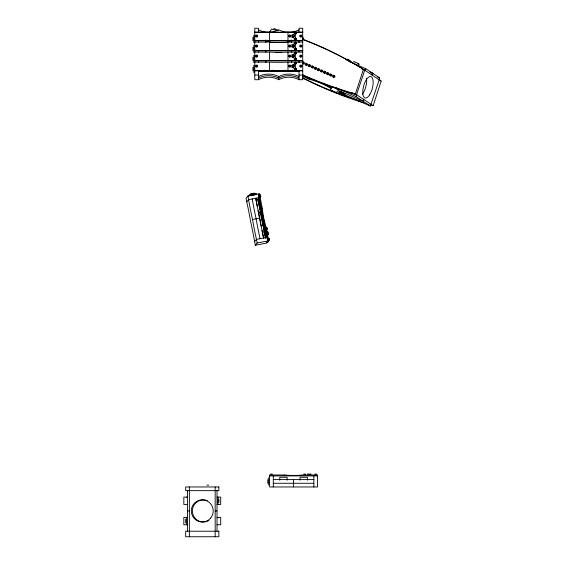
<?xml version="1.0" encoding="UTF-8"?>
<svg xmlns="http://www.w3.org/2000/svg" width="565" height="565" viewBox="0 0 565 565"><rect width="100%" height="100%" fill="white"/><g stroke="black" fill="none" stroke-linecap="round" stroke-linejoin="round"><path stroke-width="0.85" d="M259.773 196.987L259.942 197.616L259.632 195.66M257.082 56.267L256.743 56.669M363.429 69.347L381.17 81.078L373.161 105.676L355.42 93.945L363.429 69.347A416.688 376.735 -56.5 0 0 303.575 39.508M379.2 79.771L370.4 106.036L344.05 94.468M256.22 36.005L256.39 36.577L257.019 36.421M256.22 46.033L256.22 46.45M256.22 56.062L256.22 56.479M256.22 66.084L256.22 66.501M273.509 29.578L274.032 28.469L278.044 30.227M350.632 62.086L365.859 68.768L365.068 70.434L361.685 68.874M370.4 106.036L355.943 96.474L364.743 70.215A416.688 376.735 -56.5 0 0 343.026 57.672M371.643 74.778L372.434 73.118L365.859 68.768M372.3 75.209L373.091 73.549L371.488 72.85M363.959 99.595L363.168 101.255L337.616 90.04M378.868 79.559L379.659 77.892L373.091 73.549M269.244 32.692L271.603 29.041A416.688 376.735 -56.5 0 1 278.086 30.891M255.917 200.088L257.584 199.763L259.434 197.51L258.714 193.901L247.873 196.027L246.022 198.273L246.743 201.889A19.973 0.869 78.9 0 1 250.676 221.77A19.973 0.869 78.9 0 1 254.617 241.658L255.331 245.267L266.172 243.141L268.022 240.895L267.309 237.279L256.461 239.405L254.617 241.658M246.743 201.889L248.586 199.643L259.434 197.51M259.123 194.325L259.455 193.922L262.322 208.379A92.42 92.272 39.4 0 0 265.896 226.459L268.763 240.916L267.245 242.759L266.341 242.936M261.99 208.782L262.322 208.379M255.331 245.267L257.174 243.021L268.022 240.895M263.495 238.225L263.693 237.985A19.973 0.869 78.9 0 1 259.752 218.104A19.973 0.869 78.9 0 1 255.818 198.223L257.16 206.246M301.272 36.421L300.474 36.421M295.34 38.717L289.81 36.217L290.608 35.411L290.608 35.8M294.542 33.738L295.34 32.932L295.34 39.112M289.81 36.217L295.34 33.321M295.34 43.35L289.81 45.85L295.34 48.745M294.542 43.766L295.34 42.961L295.34 49.134M295.34 53.371L289.81 55.879L295.34 58.774M295.799 52.651A0.925 0.833 0 0 1 295.989 53.965A0.925 0.833 0 0 1 294.542 53.788L295.34 52.983L295.34 59.163M295.34 63.4L289.81 66.296L290.608 65.484L290.608 65.879M295.799 62.673A0.925 0.833 0 0 1 295.989 63.993A0.925 0.833 0 0 1 294.542 63.817L295.34 63.012L295.34 69.191L289.81 65.907M256.849 46.605L256.39 46.605M301.103 46.605L300.644 46.605M249.327 195.476L248.777 195.652L249.193 195.638M248.932 195.956L248.381 196.133L248.798 196.119M250.98 194.233L250.401 194.395L251.248 194.282M250.585 194.713L250.005 194.876L250.493 194.826M255.246 194.07L256.404 193.753L251.185 194.805M250.189 195.193L250.57 195.109M250.5 195.751L252.16 195.391M253.056 193.929L252.145 194.12M251.806 194.049L252.746 193.866M252.915 194.296L249.172 195.172L250.867 194.953M259.455 193.922L258.551 194.099L267.859 241.093L268.763 240.916M247.873 196.027L248.586 199.643A19.973 0.869 78.9 0 0 252.527 219.524L259.752 218.104M268.043 232.766C268.502 237.244 268.735 231.396 267.132 233.133M267.464 241.573L268.432 241.319M267.132 241.975L268.036 241.799M267.068 242.053L267.972 241.877M266.673 242.54L267.64 242.279M253.099 195.2L254.886 194.869M253.318 194.289L254.384 194.113M254.78 32.035L269.526 32.035A92.42 39.056 0 0 0 287.966 32.035L302.713 32.035M254.78 32.431L302.713 32.431M254.78 40.39L269.526 40.39A92.42 39.056 0 0 0 287.966 40.39L302.713 40.39M254.78 40.786L302.713 40.786M254.78 42.064L269.526 42.064A92.42 39.056 0 0 0 287.966 42.064L302.713 42.064M269.597 42.453L287.027 42.453M254.78 50.419L269.526 50.419A92.42 39.056 0 0 0 287.966 50.419L302.713 50.419M254.78 50.808L302.713 50.808M254.78 52.093L269.526 52.093A92.42 39.056 0 0 0 287.966 52.093L302.713 52.093M275.692 52.481L281.794 52.481M254.78 60.448L269.526 60.448A92.42 39.056 0 0 0 287.966 60.448L302.713 60.448M254.78 60.836L302.713 60.836M254.78 62.115L269.526 62.115A92.42 39.056 0 0 0 287.966 62.115L302.713 62.115M254.78 70.47L269.526 70.47A92.42 39.056 0 0 0 287.966 70.47L302.713 70.47M254.78 70.858L302.713 70.858M258.466 71.586L267.28 71.586M269.929 71.586L287.564 71.586M290.212 71.586L299.026 71.586M254.78 75.039L258.466 75.039M299.026 75.039L302.713 75.039M299.026 32.664L299.026 28.25L302.713 28.25L302.713 79.714L299.026 79.714A19.973 18.101 0 0 0 278.743 79.714A19.973 18.101 0 0 0 258.466 79.714L254.78 79.714L254.78 28.25L258.466 28.25L258.466 32.664M270.536 474.063L272.379 474.063M303.723 474.063L305.439 474.063L305.439 474.981M307.409 474.063L311.096 474.063M314.79 474.063L316.619 474.063M269.611 475.907L317.551 475.907M273.298 479.593L313.865 479.593M273.298 483.28L313.865 483.28M206.875 485.123L208.718 485.123M187.516 497.108L183.83 497.108L183.83 504.481L187.516 504.481M217.017 497.108L220.703 497.108L220.703 504.481L217.017 504.481M187.516 510.937L189.36 510.937M215.173 510.937L217.017 510.937M187.516 517.392L183.83 517.392L183.83 524.765L187.516 524.765M217.017 517.392L220.703 517.392L220.703 524.765L217.017 524.765M300.87 66.712L300.425 66.402M338.16 89.68L332.397 86.692M343.845 93.677L341.641 92.462M346.571 59.925L347.087 60.116M359.199 64.424C361.084 64.657 351.917 60.356 353.916 61.924M349.453 61.423L348.732 60.879M350.787 62.136L351.423 62.305L346.804 59.841M344.968 94.32C346.825 94.56 337.679 90.245 339.678 91.827M343.238 94.44L340.25 92.928L340.907 93.366M302.388 37.912L303.638 38.321L302.324 37.452M345.448 59.283L346.055 59.523M337.128 89.305L337.736 89.538M341.267 92.307L340.646 92.095L340.992 92.363M357.843 63.866L358.591 64.184M349.431 61.578L350.18 61.896M343.329 93.493L342.538 93.14M343.612 93.769L344.36 94.087M343.216 94.595C349.855 97.074 333.802 89.545 340.667 93.395M370.026 72.059L372.434 73.118M377.258 76.84L379.659 77.892M352.143 92.801L356.734 94.814A473.844 428.411 -56.5 0 1 302.466 74.99M335.977 87.716L355.943 96.474M332.029 87.589L326.436 85.131A118.459 107.103 -56.5 0 0 324.529 83.987M302.791 76.36L309.182 79.164A118.459 107.103 -56.5 0 1 331.111 88.394M336.86 91.318L340.052 92.717M347.878 60.462L348.315 60.667M347.892 59.713C354.608 62.842 344.784 57.729 347.517 59.516M341.677 92.731L342.1 92.935M340.307 92.166L341.062 92.561M289.81 35.828L290.608 36.633M294.542 68.768L294.542 68.379L295.34 68.796M323.547 83.225L331.5 88.479M302.678 74.863L309.182 79.164M259.829 196.832L259.709 196.415M263.043 232.879L262.979 231.586M268.093 234.652L268.071 234.263M268.085 238.451L268.417 240.196M268.078 241.333L268.085 241.078M260.232 211.028C261.122 212.744 258.233 200.116 259.349 206.818M264.166 230.916L264.378 231.565L262.972 224.672M258.982 212.553L259.187 213.21L259.038 211.706M267.619 234.814L267.739 235.231L267.676 234.743M268.658 239.016L268.919 240.513L268.65 239.327M266.433 229.976L267.457 234.609M260.168 196.507L260.338 197.136L260.19 196.196M266.616 229.044L266.737 229.574L266.595 228.769L266.715 229.185M259.702 208.683L259.893 209.587M263.643 228.564L263.834 229.468M267.739 231.841C267.139 229.291 268.276 234.461 267.683 231.961M266.835 232.017L266.638 231.325M260.133 199.424L260.472 201.126M258.728 197.065L266.68 237.222M258.664 197.143L266.616 237.3M258.502 198.4L266.285 237.703L258.438 198.477M258.106 198.88L265.889 238.183M258.043 198.958L265.825 238.268M257.711 199.36L258.728 204.488M260.077 211.324L262.789 224.997M263.968 230.979L265.324 237.816M258.014 210.568L261.101 226.127M261.955 230.449L263.325 237.364M257.174 243.021L256.461 239.405A19.973 0.869 78.9 0 1 252.527 219.524M267.026 228.246L267.167 229.051L266.228 229.27L267.167 229.051L266.998 228.288C267.372 230.753 266.694 226.198 266.878 227.872M266.369 230.061L266.638 231.643M263.283 226.699L263.036 225.174M266.242 229.072L265.91 227.561L265.974 228.048M313.865 475.907L313.865 486.966M307.381 480.236L307.381 477.291L300.064 477.291L300.064 480.236M299.026 40.609L299.026 42.509M299.026 50.32L299.026 52.135M299.026 60.886L299.026 62.68M299.026 70.519L299.026 79.714M293.581 479.593L293.581 486.966M291.653 39.974L291.653 42.41M291.653 50.285L291.653 52.234M291.653 60.787L291.653 62.736M287.966 32.035L287.966 40.39M287.966 42.064L287.966 50.419M287.966 52.093L287.966 60.448M287.966 62.115L287.966 70.47M287.098 480.236L287.098 477.291L279.781 477.291L279.781 480.236M258.466 76.6A19.973 18.101 0 0 1 278.743 76.6L278.743 79.714M273.298 475.907L273.298 486.966M269.526 32.035L269.526 40.39M269.526 42.064L269.526 50.419M269.526 52.093L269.526 60.448M269.526 62.115L269.526 70.47M268.693 477.75L268.693 485.123M267.768 479.593L267.768 483.28M265.84 39.974L265.84 42.41M265.84 50.285L265.84 52.234M265.84 60.787L265.84 62.736M258.466 40.609L258.466 42.509M258.466 50.32L258.466 52.135M258.466 60.886L258.466 62.68M258.466 70.519L258.466 79.714M253.855 35.27L253.855 42.615M253.855 45.292L253.855 52.644M253.855 55.321L253.855 62.666M253.855 65.349L253.855 72.694M252.929 37.106L252.929 40.779M252.929 47.135L252.929 50.808M252.929 57.157L252.929 60.829M252.929 67.186L252.929 70.858M218.86 498.952L218.86 502.638M217.942 497.108L217.942 504.481M217.942 517.392L217.942 517.886M217.017 490.653L217.017 531.22M215.173 486.966L215.173 536.75M189.36 486.966L189.36 536.75M187.516 490.653L187.516 531.22M186.598 497.108L186.598 497.603M186.598 517.392L186.598 524.765M185.673 519.235L185.673 522.922M324.656 71.698A0.925 0.833 -56.5 0 1 325.751 72.249A0.925 0.833 -56.5 0 1 325.023 73.394A0.925 0.833 -56.5 0 1 324.049 72.638M318.328 69.128A0.925 0.833 -56.5 0 1 319.613 69.488A0.925 0.833 -56.5 0 1 318.822 70.724A0.925 0.833 -56.5 0 1 317.947 69.721M309.352 64.975A0.925 0.833 -56.5 0 1 310.446 65.533A0.925 0.833 -56.5 0 1 309.719 66.677A0.925 0.833 -56.5 0 1 308.744 65.921M327.509 73.153A0.925 0.833 -56.5 0 1 328.795 73.521A0.925 0.833 -56.5 0 1 328.004 74.757A0.925 0.833 -56.5 0 1 327.135 73.754M333.632 75.844A0.925 0.833 -56.5 0 1 334.89 76.134A0.925 0.833 -56.5 0 1 334.275 77.405A0.925 0.833 -56.5 0 1 333.23 76.671M330.779 74.382A0.925 0.833 -56.5 0 1 331.895 75.088A0.925 0.833 -56.5 0 1 330.843 76.098A0.925 0.833 -56.5 0 1 330.271 74.87M321.591 70.35A0.925 0.833 -56.5 0 1 322.672 70.837A0.925 0.833 -56.5 0 1 322.106 72.002A0.925 0.833 -56.5 0 1 321.026 71.522M303.024 62.411A0.925 0.833 -56.5 0 1 304.253 62.637A0.925 0.833 -56.5 0 1 303.815 63.909A0.925 0.833 -56.5 0 1 302.663 63.464M302.572 61.853A0.925 0.833 -56.5 0 1 303.688 62.567A0.925 0.833 -56.5 0 1 302.635 63.57M315.475 67.666A0.925 0.833 -56.5 0 1 316.57 68.224A0.925 0.833 -56.5 0 1 315.835 69.368A0.925 0.833 -56.5 0 1 314.867 68.612M312.205 66.437A0.925 0.833 -56.5 0 1 313.434 66.663A0.925 0.833 -56.5 0 1 312.996 67.941A0.925 0.833 -56.5 0 1 311.845 67.496M306.513 63.577A0.925 0.833 -56.5 0 1 307.409 64.339A0.925 0.833 -56.5 0 1 306.583 65.349A0.925 0.833 -56.5 0 1 305.686 64.579M360.237 101.093A473.844 428.411 -56.5 0 1 302.268 77.56M373.161 105.676A473.844 428.411 -56.5 0 1 370.019 104.772M363.768 102.879A473.844 428.411 -56.5 0 1 302.791 78.132M379.751 80.195A416.688 376.735 -56.5 0 1 381.17 81.078M302.529 39.486A416.688 376.735 -56.5 0 1 304.888 40.376M305.672 40.673A416.688 376.735 -56.5 0 1 311.915 43.145M312.692 43.463A416.688 376.735 -56.5 0 1 327.283 49.847M328.039 50.2A416.688 376.735 -56.5 0 1 342.284 57.277M366.501 78.521A11.06 4.52 -75.2 0 1 362.292 94.277M355.42 93.945A473.844 428.411 -56.5 0 1 302.635 74.785M264.335 222.412A92.42 92.272 39.4 0 1 263.975 220.915M264.272 222.49A92.42 92.272 39.4 0 1 263.912 220.993M262.471 218.952A92.42 92.272 39.4 0 1 262.181 217.44M260.077 238.698A19.973 0.869 78.9 0 1 256.143 218.817A19.973 0.869 78.9 0 1 252.202 198.929M290.608 66.324A0.925 0.833 0 0 1 289.216 66.543A0.925 0.833 0 0 1 289.216 65.265A0.925 0.833 0 0 1 290.608 65.484M290.05 65.484A0.925 0.833 0 0 1 290.565 66.776A0.925 0.833 0 0 1 289.054 66.776A0.925 0.833 0 0 1 289.57 65.484M295.34 67.962A0.925 0.833 0 0 1 296.251 68.944A0.925 0.833 0 0 1 295.022 69.587A0.925 0.833 0 0 1 294.542 68.379M301.449 65.646A0.925 0.833 0 0 1 301.533 66.875A0.925 0.833 0 0 1 300.177 66.84A0.925 0.833 0 0 1 300.326 65.618M293.518 65.455A0.925 0.833 0 0 1 294.379 66.529A0.925 0.833 0 0 1 293.016 67.009A0.925 0.833 0 0 1 292.861 65.688M256.856 65.484A0.925 0.833 0 0 1 257.421 66.712A0.925 0.833 0 0 1 255.966 66.882A0.925 0.833 0 0 1 256.157 65.568M294.542 63.817A0.925 0.833 0 0 1 295.099 62.595M294.542 63.428A0.925 0.833 0 0 1 295.022 62.228A0.925 0.833 0 0 1 296.251 62.863A0.925 0.833 0 0 1 295.34 63.845M290.608 56.295A0.925 0.833 0 0 1 289.216 56.521A0.925 0.833 0 0 1 289.216 55.236A0.925 0.833 0 0 1 290.608 55.462M289.153 55.674A0.925 0.833 0 0 1 290.671 55.984A0.925 0.833 0 0 1 289.725 57.1A0.925 0.833 0 0 1 289.012 55.85M295.34 57.934A0.925 0.833 0 0 1 296.251 58.915A0.925 0.833 0 0 1 295.022 59.558A0.925 0.833 0 0 1 294.542 58.357M257.421 55.85A0.925 0.833 0 0 1 256.701 57.1A0.925 0.833 0 0 1 255.754 55.984A0.925 0.833 0 0 1 257.273 55.674M294.542 53.788A0.925 0.833 0 0 1 295.099 52.566M294.542 53.4A0.925 0.833 0 0 1 295.022 52.199A0.925 0.833 0 0 1 296.251 52.842A0.925 0.833 0 0 1 295.34 53.816M290.608 46.266A0.925 0.833 0 0 1 289.216 46.492A0.925 0.833 0 0 1 289.216 45.214A0.925 0.833 0 0 1 290.608 45.433M289.351 45.518A0.925 0.833 0 0 1 290.714 46.097A0.925 0.833 0 0 1 289.647 47.065A0.925 0.833 0 0 1 289.012 45.822M295.34 47.912A0.925 0.833 0 0 1 296.251 48.894A0.925 0.833 0 0 1 295.022 49.529A0.925 0.833 0 0 1 294.542 48.329M301.449 45.588A0.925 0.833 0 0 1 301.533 46.824A0.925 0.833 0 0 1 300.177 46.789A0.925 0.833 0 0 1 300.326 45.567M300.538 45.461A0.925 0.833 0 0 1 301.244 45.475M294.16 45.666A0.925 0.833 0 0 1 294.132 46.846A0.925 0.833 0 0 1 292.832 46.817A0.925 0.833 0 0 1 292.861 45.638M293.051 45.511A0.925 0.833 0 0 1 293.751 45.44M257.421 45.822A0.925 0.833 0 0 1 256.778 47.065A0.925 0.833 0 0 1 255.712 46.097A0.925 0.833 0 0 1 257.082 45.518M294.881 42.622A0.925 0.833 0 0 1 296.258 43.272A0.925 0.833 0 0 1 295.022 44.134A0.925 0.833 0 0 1 294.69 42.756M294.542 43.378A0.925 0.833 0 0 1 295.022 42.17A0.925 0.833 0 0 1 296.251 42.813A0.925 0.833 0 0 1 295.34 43.795M290.608 36.245A0.925 0.833 0 0 1 289.216 36.464A0.925 0.833 0 0 1 289.216 35.185A0.925 0.833 0 0 1 290.608 35.411M290.05 35.411A0.925 0.833 0 0 1 290.565 36.697A0.925 0.833 0 0 1 289.054 36.697A0.925 0.833 0 0 1 289.57 35.411M295.34 37.883A0.925 0.833 0 0 1 296.251 38.865A0.925 0.833 0 0 1 295.022 39.508A0.925 0.833 0 0 1 294.542 38.3M301.449 35.567A0.925 0.833 0 0 1 301.533 36.796A0.925 0.833 0 0 1 300.177 36.767A0.925 0.833 0 0 1 300.326 35.538M294.16 35.637A0.925 0.833 0 0 1 294.132 36.817A0.925 0.833 0 0 1 292.832 36.796A0.925 0.833 0 0 1 292.861 35.609M256.856 35.411A0.925 0.833 0 0 1 257.421 36.633A0.925 0.833 0 0 1 255.966 36.81A0.925 0.833 0 0 1 256.157 35.489M295.799 32.6A0.925 0.833 0 0 1 296.095 33.801A0.925 0.833 0 0 1 294.746 33.964A0.925 0.833 0 0 1 294.69 32.728M294.542 33.349A0.925 0.833 0 0 1 295.022 32.149A0.925 0.833 0 0 1 296.251 32.784A0.925 0.833 0 0 1 295.34 33.766M270.875 40.546A3.687 3.341 0 0 1 266.383 40.581M291.152 40.546A3.687 3.341 0 0 1 286.667 40.581M292.543 70.074A3.687 3.341 0 0 1 291.83 71.677M285.975 71.72A3.687 3.341 0 0 1 285.233 70.124M291.152 70.738A3.687 3.341 0 0 1 286.667 70.773M272.266 70.074A3.687 3.341 0 0 1 271.546 71.677M265.698 71.72A3.687 3.341 0 0 1 264.95 70.124M270.875 70.738A3.687 3.341 0 0 1 266.383 70.773M299.026 29.811A19.973 18.101 0 0 1 278.743 29.811A19.973 18.101 0 0 1 258.466 29.811M278.743 76.6A19.973 18.101 0 0 1 299.026 76.6M299.026 78.154A19.973 18.101 0 0 0 278.743 78.154A19.973 18.101 0 0 0 258.466 78.154M205.935 500.195A11.06 10.954 -90 0 1 207.306 500.639M208.972 520.407A11.06 10.954 -90 0 1 207.03 521.34M206.352 521.566A11.06 10.954 -90 0 1 204.947 521.876M204.24 521.961A11.06 10.954 -90 0 1 192.368 510.428A11.06 10.954 -90 0 1 205.236 500.046M260.373 194.847L260.733 196.655L260.373 194.847M268.968 238.225L269.314 240.033L268.989 238.275M250.881 193.88L254.412 193.202L250.881 193.88M284.365 474.981L269.611 474.981L269.611 486.966L317.551 486.966L317.551 474.981L302.798 474.981A92.42 92.42 0 0 1 284.365 474.981M218.86 486.966L185.673 486.966L185.673 490.653L218.86 490.653L218.86 486.966M218.86 531.22L185.673 531.22L185.673 536.75L218.86 536.75L218.86 531.22M330.391 89.877L336.797 93.034L330.391 89.877M339.961 93.776L343.16 95.358L339.961 93.776M324.508 72.913A0.925 0.833 -56.5 0 0 324.84 71.374A0.925 0.833 -56.5 0 0 323.413 71.974A0.925 0.833 -56.5 0 0 324.508 72.913M318.392 70.23A0.925 0.833 -56.5 0 0 318.716 68.69A0.925 0.833 -56.5 0 0 317.29 69.283A0.925 0.833 -56.5 0 0 318.392 70.23M309.203 66.197A0.925 0.833 -56.5 0 0 309.535 64.657A0.925 0.833 -56.5 0 0 308.109 65.258A0.925 0.833 -56.5 0 0 309.203 66.197M327.573 74.255A0.925 0.833 -56.5 0 0 327.898 72.723A0.925 0.833 -56.5 0 0 326.478 73.316A0.925 0.833 -56.5 0 0 327.573 74.255M333.696 76.946A0.925 0.833 -56.5 0 0 334.021 75.406A0.925 0.833 -56.5 0 0 332.594 76A0.925 0.833 -56.5 0 0 333.696 76.946M330.631 75.604A0.925 0.833 -56.5 0 0 330.963 74.064A0.925 0.833 -56.5 0 0 329.536 74.658A0.925 0.833 -56.5 0 0 330.631 75.604M321.45 71.571A0.925 0.833 -56.5 0 0 321.775 70.032A0.925 0.833 -56.5 0 0 320.355 70.632A0.925 0.833 -56.5 0 0 321.45 71.571M315.327 68.888A0.925 0.833 -56.5 0 0 315.658 67.348A0.925 0.833 -56.5 0 0 314.232 67.941A0.925 0.833 -56.5 0 0 315.327 68.888M312.268 67.539A0.925 0.833 -56.5 0 0 312.593 65.999A0.925 0.833 -56.5 0 0 311.167 66.599A0.925 0.833 -56.5 0 0 312.268 67.539M306.145 64.855A0.925 0.833 -56.5 0 0 306.47 63.315A0.925 0.833 -56.5 0 0 305.051 63.909A0.925 0.833 -56.5 0 0 306.145 64.855M369.68 94.772A11.06 4.52 -75.2 0 0 371.367 76.854A11.06 4.52 -75.2 0 0 362.85 90.252A11.06 4.52 -75.2 0 0 369.68 94.772M294.881 69.912A0.925 0.833 0 0 0 296.258 69.191A0.925 0.833 0 0 0 294.881 68.464A0.925 0.833 0 0 0 294.881 69.912M300.29 66.557A0.925 0.833 0 0 0 301.781 66.034A0.925 0.833 0 0 0 300.538 65.123A0.925 0.833 0 0 0 300.29 66.557M293.016 66.621A0.925 0.833 0 0 0 294.414 65.921A0.925 0.833 0 0 0 293.051 65.173A0.925 0.833 0 0 0 293.016 66.621M255.966 66.493A0.925 0.833 0 0 0 257.513 66.119A0.925 0.833 0 0 0 256.383 65.095A0.925 0.833 0 0 0 255.966 66.493M294.69 59.756A0.925 0.833 0 0 0 296.23 59.382A0.925 0.833 0 0 0 295.099 58.357A0.925 0.833 0 0 0 294.69 59.756M300.29 56.917A0.925 0.833 0 0 0 301.781 56.394A0.925 0.833 0 0 0 300.538 55.49A0.925 0.833 0 0 0 300.29 56.917M300.29 56.528A0.925 0.833 0 0 0 301.781 56.006A0.925 0.833 0 0 0 300.538 55.102A0.925 0.833 0 0 0 300.29 56.528M293.016 56.98A0.925 0.833 0 0 0 294.414 56.288A0.925 0.833 0 0 0 293.051 55.532A0.925 0.833 0 0 0 293.016 56.98M293.016 56.592A0.925 0.833 0 0 0 294.414 55.9A0.925 0.833 0 0 0 293.051 55.144A0.925 0.833 0 0 0 293.016 56.592M256.157 56.599A0.925 0.833 0 0 0 257.541 55.879A0.925 0.833 0 0 0 256.157 55.151A0.925 0.833 0 0 0 256.157 56.599M294.69 49.727A0.925 0.833 0 0 0 296.23 49.353A0.925 0.833 0 0 0 295.099 48.329A0.925 0.833 0 0 0 294.69 49.727M300.29 46.5A0.925 0.833 0 0 0 301.781 45.984A0.925 0.833 0 0 0 300.538 45.073A0.925 0.833 0 0 0 300.29 46.5M293.016 46.563A0.925 0.833 0 0 0 294.414 45.871A0.925 0.833 0 0 0 293.051 45.122A0.925 0.833 0 0 0 293.016 46.563M255.966 46.443A0.925 0.833 0 0 0 257.513 46.069A0.925 0.833 0 0 0 256.383 45.045A0.925 0.833 0 0 0 255.966 46.443M294.69 39.698A0.925 0.833 0 0 0 296.23 39.324A0.925 0.833 0 0 0 295.099 38.3A0.925 0.833 0 0 0 294.69 39.698M300.29 36.478A0.925 0.833 0 0 0 301.781 35.955A0.925 0.833 0 0 0 300.538 35.044A0.925 0.833 0 0 0 300.29 36.478M293.016 36.541A0.925 0.833 0 0 0 294.414 35.842A0.925 0.833 0 0 0 293.051 35.094A0.925 0.833 0 0 0 293.016 36.541M256.157 36.548A0.925 0.833 0 0 0 257.541 35.828A0.925 0.833 0 0 0 256.157 35.101A0.925 0.833 0 0 0 256.157 36.548M210.639 518.07A11.06 10.954 -90 0 0 204.198 500.046A11.06 10.954 -90 0 0 191.966 514.694A11.06 10.954 -90 0 0 210.639 518.07"/></g></svg>
